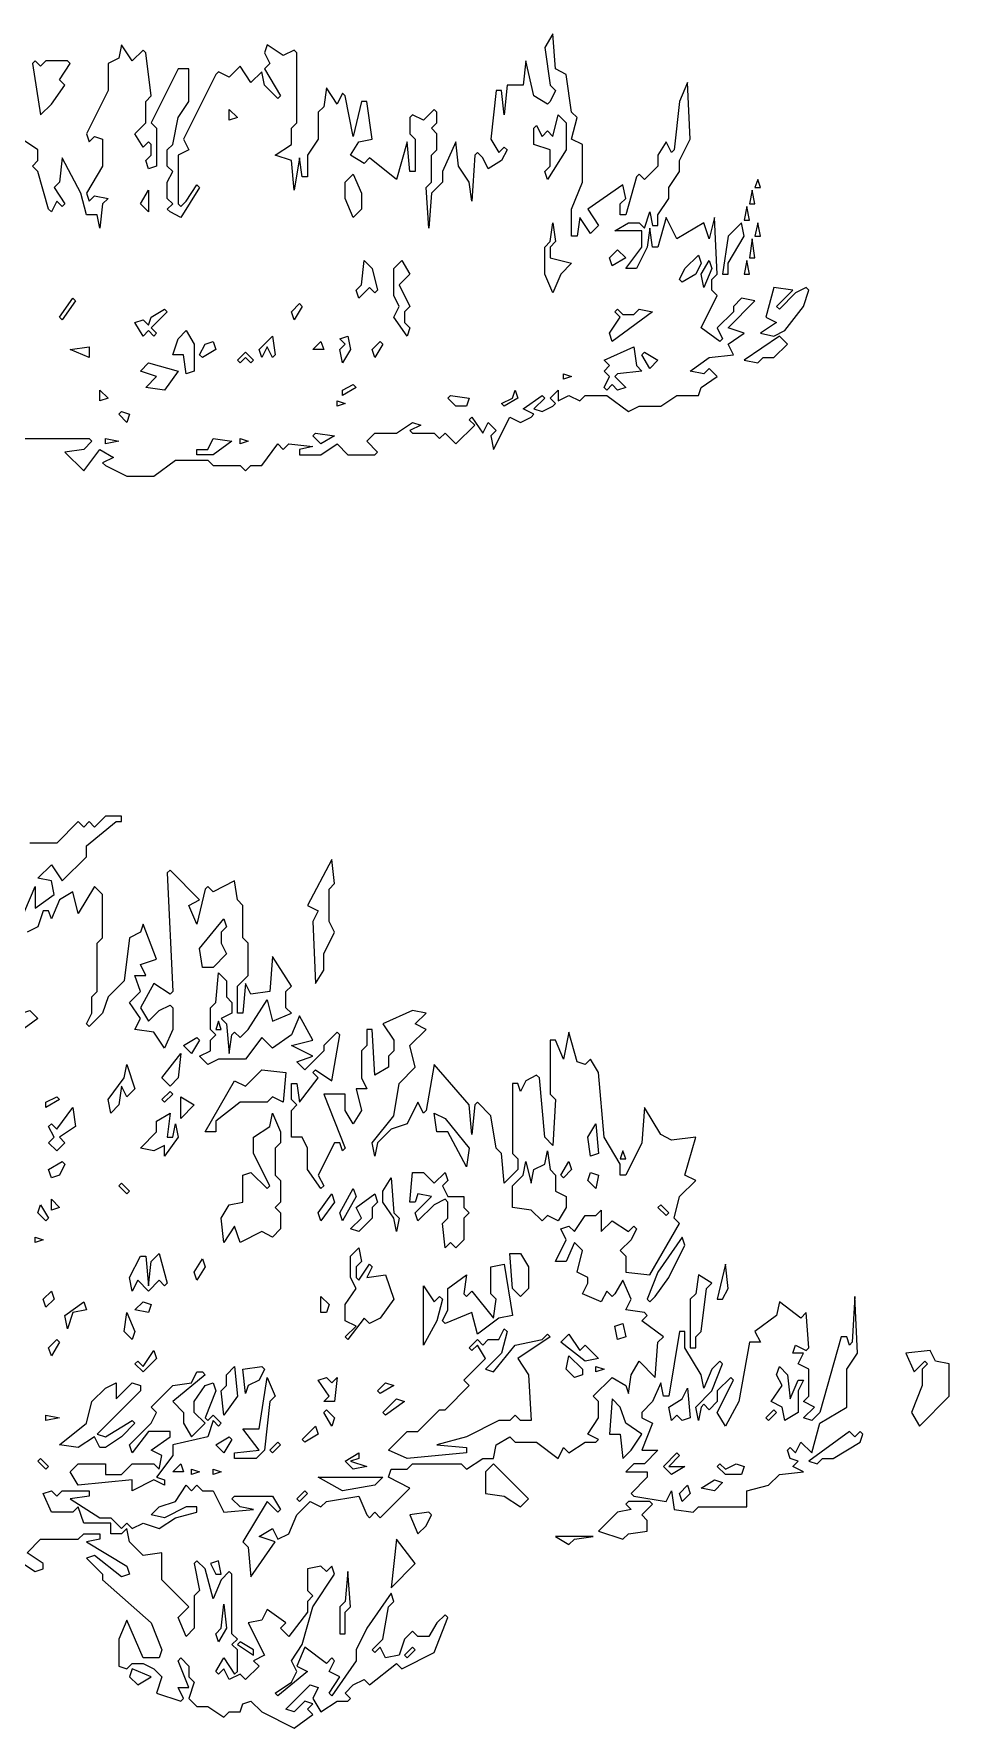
# Model space of a CAD drawing. Header units: millimetres. Extents: x -1921 to 1919, y -2 to 9002.
# Drawn here: x 1171 to 1919, y 4313 to 5695 of the extents above; entities that cross this region are included whole.
import ezdxf

# ---------------------------------------------------------------- set-up
doc = ezdxf.new("R2010")
doc.units = ezdxf.units.MM
doc.layers.add('ALMOND-DRAW-PROFILE', color=7, linetype='Continuous', lineweight=25)

msp = doc.modelspace()

# ---------------------------------------------------------------- linework, layer by layer
at = {"layer": 'ALMOND-DRAW-PROFILE'}
for points in [[(1145.9, 5365.2), (1216.4, 5365.2), (1218.6, 5363), (1211.9, 5356.4), (1196.5, 5354.2), (1211.9, 5338.8), (1225.2, 5356.4), (1236.2, 5349.8), (1227.4, 5345.4), (1229.6, 5343.2), (1247.2, 5334.4), (1269.2, 5334.4), (1286.8, 5347.6), (1313.2, 5347.6), (1317.6, 5343.2), (1339.6, 5343.2), (1344, 5338.8), (1348.4, 5343.2), (1357.3, 5343.2), (1370.5, 5360.8), (1374.9, 5356.4), (1379.3, 5360.8), (1399.1, 5358.6), (1388.1, 5356.4), (1388.1, 5352), (1405.7, 5352), (1418.9, 5360.8), (1427.7, 5352), (1449.7, 5352), (1451.9, 5354.2), (1443.1, 5363), (1449.7, 5369.6), (1467.3, 5369.6), (1480.5, 5378.4), (1487.1, 5376.2), (1478.3, 5371.8), (1480.5, 5369.6), (1498.2, 5369.6), (1502.6, 5365.2), (1507, 5369.6), (1515.8, 5360.8), (1531.2, 5376.2), (1526.8, 5380.6), (1529, 5382.8), (1537.8, 5369.6), (1542.2, 5378.4), (1548.8, 5371.8), (1544.4, 5367.4), (1546.6, 5356.4), (1559.8, 5382.8), (1568.6, 5378.4), (1577.4, 5382.8), (1579.6, 5385), (1570.8, 5389.4), (1586.2, 5400.4), (1588.4, 5398.2), (1579.6, 5389.4), (1586.2, 5387.2), (1595, 5391.6), (1597.2, 5393.8), (1592.8, 5398.2), (1599.4, 5404.8), (1599.4, 5396), (1608.2, 5400.4), (1617, 5396), (1621.4, 5400.4), (1639.1, 5400.4), (1656.7, 5387.2), (1665.5, 5391.6), (1683.1, 5391.6), (1696.3, 5400.4), (1713.9, 5400.4), (1716.1, 5407), (1729.3, 5415.9), (1722.7, 5422.5), (1718.3, 5418.1), (1707.3, 5420.3), (1722.7, 5431.3), (1742.5, 5433.5), (1738.1, 5442.3), (1751.3, 5451.1), (1738.1, 5455.5), (1760.1, 5477.5), (1749.1, 5479.7), (1742.5, 5473.1), (1742.5, 5468.7), (1729.3, 5455.5), (1733.7, 5446.7), (1731.5, 5444.5), (1716.1, 5455.5), (1729.3, 5481.9), (1724.9, 5486.3), (1724.9, 5495.1), (1729.3, 5499.5), (1727.1, 5545.7), (1722.7, 5528.1), (1718.3, 5541.3), (1696.3, 5528.1), (1687.5, 5545.7), (1680.9, 5521.5), (1676.5, 5521.5), (1674.3, 5536.9), (1672.1, 5521.5), (1663.3, 5503.9), (1654.5, 5503.9), (1667.7, 5521.5), (1667.7, 5534.7), (1645.7, 5534.7), (1656.7, 5541.3), (1665.5, 5541.3), (1669.9, 5536.9), (1674.3, 5550.1), (1676.5, 5539.1), (1680.9, 5539.1), (1680.9, 5547.9), (1689.7, 5561.2), (1689.7, 5570), (1698.5, 5583.2), (1698.5, 5592), (1707.3, 5609.6), (1705.1, 5655.8), (1698.5, 5640.4), (1694.1, 5600.8), (1691.9, 5598.6), (1687.5, 5607.4), (1680.9, 5596.4), (1680.9, 5587.6), (1669.9, 5576.6), (1665.5, 5581), (1663.3, 5578.8), (1654.5, 5547.9), (1650.1, 5547.9), (1650.1, 5556.8), (1654.5, 5561.2), (1652.3, 5572.2), (1623.6, 5552.3), (1632.4, 5539.1), (1625.8, 5532.5), (1617, 5545.7), (1614.8, 5530.3), (1610.4, 5530.3), (1610.4, 5552.3), (1619.2, 5574.4), (1619.2, 5605.2), (1610.4, 5609.6), (1614.8, 5627.2), (1610.4, 5631.6), (1606, 5662.4), (1597.2, 5666.8), (1595, 5695.5), (1588.4, 5684.4), (1592.8, 5653.6), (1597.2, 5649.2), (1592.8, 5640.4), (1590.6, 5638.2), (1579.6, 5644.8), (1573, 5673.4), (1570.8, 5653.6), (1557.6, 5653.6), (1555.4, 5629.4), (1553.2, 5649.2), (1548.8, 5649.2), (1544.4, 5609.6), (1551, 5598.6), (1555.4, 5603), (1557.6, 5600.8), (1553.2, 5592), (1542.2, 5585.4), (1537.8, 5594.2), (1533.4, 5598.6), (1531.2, 5596.4), (1529, 5559), (1526.8, 5574.4), (1518, 5587.6), (1515.8, 5607.4), (1504.8, 5583.2), (1504.8, 5574.4), (1496, 5565.6), (1493.7, 5536.9), (1491.5, 5570), (1496, 5574.4), (1496, 5596.4), (1500.4, 5600.8), (1500.4, 5614), (1496, 5618.4), (1500.4, 5622.8), (1500.4, 5631.6), (1498.2, 5633.8), (1489.3, 5625), (1480.5, 5629.4), (1478.3, 5627.2), (1478.3, 5614), (1482.7, 5609.6), (1482.7, 5583.2), (1478.3, 5583.2), (1476.1, 5607.4), (1467.3, 5576.6), (1445.3, 5594.2), (1440.9, 5589.8), (1429.9, 5596.4), (1436.5, 5607.4), (1447.5, 5609.6), (1443.1, 5640.4), (1438.7, 5640.4), (1432.1, 5611.8), (1425.5, 5644.8), (1423.3, 5647), (1418.9, 5638.2), (1410.1, 5651.4), (1407.9, 5636), (1403.5, 5631.6), (1403.5, 5609.6), (1394.7, 5596.4), (1394.7, 5578.8), (1390.3, 5578.8), (1388.1, 5594.2), (1383.7, 5567.8), (1381.5, 5592), (1368.3, 5596.4), (1381.5, 5605.2), (1381.5, 5618.4), (1385.9, 5622.8), (1385.9, 5680), (1383.7, 5682.2), (1374.9, 5677.8), (1361.7, 5686.6), (1359.5, 5680), (1363.9, 5671.2), (1359.5, 5666.8), (1372.7, 5644.8), (1370.5, 5642.6), (1359.5, 5653.6), (1357.3, 5664.6), (1348.4, 5655.8), (1339.6, 5669), (1330.8, 5660.2), (1322, 5664.6), (1319.8, 5662.4), (1293.4, 5609.6), (1297.8, 5600.8), (1289, 5596.4), (1289, 5556.8), (1291.2, 5554.5), (1295.6, 5559), (1304.4, 5572.2), (1306.6, 5570), (1291.2, 5545.7), (1282.4, 5550.1), (1280.2, 5552.3), (1284.6, 5556.8), (1280.2, 5561.2), (1280.2, 5574.4), (1284.6, 5583.2), (1280.2, 5587.6), (1280.2, 5600.8), (1284.6, 5605.2), (1289, 5627.2), (1297.8, 5640.4), (1297.8, 5666.8), (1289, 5666.8), (1267, 5622.8), (1271.4, 5618.4), (1271.4, 5587.6), (1264.8, 5585.4), (1262.6, 5592), (1267, 5596.4), (1267, 5605.2), (1264.8, 5607.4), (1260.4, 5603), (1253.8, 5614), (1262.6, 5622.8), (1262.6, 5640.4), (1267, 5644.8), (1262.6, 5680), (1260.4, 5682.2), (1251.6, 5673.4), (1242.8, 5686.6), (1240.6, 5675.6), (1231.8, 5671.2), (1231.8, 5649.2), (1214.2, 5614), (1216.4, 5607.4), (1220.8, 5611.8), (1227.4, 5609.6), (1227.4, 5587.6), (1214.2, 5565.6), (1216.4, 5559), (1220.8, 5563.4), (1231.8, 5561.2), (1227.4, 5556.8), (1225.2, 5536.9), (1223, 5547.9), (1214.2, 5547.9), (1209.7, 5565.6), (1194.3, 5594.2), (1192.1, 5574.4), (1187.7, 5570), (1196.5, 5556.8), (1194.3, 5554.5), (1189.9, 5559), (1185.5, 5550.1), (1183.3, 5552.3), (1174.5, 5583.2), (1170.1, 5587.6), (1174.5, 5592), (1174.5, 5600.8), (1148.1, 5618.4)], [(1159.1, 4968.9), (1172.3, 4999.8), (1172.3, 4982.1), (1187.7, 4993.2), (1185.5, 5004.2), (1174.5, 5006.4), (1185.5, 5017.4), (1194.3, 5004.2), (1214.2, 5024), (1214.2, 5032.8), (1238.4, 5052.6), (1242.8, 5052.6), (1242.8, 5057), (1229.6, 5057), (1220.8, 5048.2), (1216.4, 5052.6), (1211.9, 5048.2), (1207.5, 5052.6), (1189.9, 5035), (1167.9, 5035)], [(1145.9, 4458.2), (1172.3, 4440.6), (1178.9, 4442.8), (1178.9, 4447.2), (1165.7, 4456), (1176.7, 4467), (1207.5, 4467), (1211.9, 4471.4), (1225.2, 4471.4), (1225.2, 4467), (1214.2, 4464.8), (1247.2, 4445), (1249.4, 4438.4), (1242.8, 4436.2), (1220.8, 4453.8), (1214.2, 4451.6), (1227.4, 4438.4), (1227.4, 4434), (1267, 4398.7), (1275.8, 4376.7), (1273.6, 4370.1), (1260.4, 4370.1), (1247.2, 4400.9), (1240.6, 4385.5), (1240.6, 4363.5), (1247.2, 4361.3), (1251.6, 4365.7), (1260.4, 4365.7), (1269.2, 4361.3), (1275.8, 4354.7), (1271.4, 4341.5), (1291.2, 4334.9), (1293.4, 4337.1), (1289, 4345.9), (1297.8, 4345.9), (1289, 4367.9), (1291.2, 4370.1), (1297.8, 4363.5), (1297.8, 4354.7), (1302.2, 4350.3), (1297.8, 4337.1), (1304.4, 4330.5), (1313.2, 4330.5), (1326.4, 4321.7), (1330.8, 4326.1), (1339.6, 4326.1), (1341.8, 4332.7), (1348.4, 4334.9), (1357.3, 4326.1), (1383.7, 4312.9), (1399.1, 4323.9), (1394.7, 4328.3), (1399.1, 4332.7), (1392.5, 4334.9), (1383.7, 4326.1), (1377.1, 4328.3), (1396.9, 4348.1), (1403.5, 4345.9), (1399.1, 4337.1), (1405.7, 4326.1), (1418.9, 4334.9), (1427.7, 4334.9), (1429.9, 4337.1), (1425.5, 4341.5), (1432.1, 4348.1), (1440.9, 4352.5), (1445.3, 4348.1), (1467.3, 4365.7), (1471.7, 4361.3), (1498.2, 4374.5), (1509.2, 4403.1), (1507, 4405.3), (1500.4, 4398.7), (1493.7, 4387.7), (1484.9, 4387.7), (1480.5, 4392.1), (1473.9, 4385.5), (1469.5, 4372.3), (1458.5, 4370.1), (1454.1, 4378.9), (1449.7, 4374.5), (1447.5, 4376.7), (1456.3, 4385.5), (1460.7, 4411.9), (1465.1, 4416.3), (1462.9, 4422.9), (1443.1, 4394.3), (1434.3, 4376.7), (1434.3, 4367.9), (1414.5, 4339.3), (1412.3, 4341.5), (1421.1, 4354.7), (1412.3, 4359.1), (1416.7, 4367.9), (1414.5, 4370.1), (1410.1, 4365.7), (1392.5, 4378.9), (1385.9, 4363.5), (1394.7, 4359.1), (1370.5, 4339.3), (1368.3, 4341.5), (1381.5, 4350.3), (1385.9, 4359.1), (1381.5, 4367.9), (1390.3, 4381.1), (1399.1, 4411.9), (1416.7, 4438.4), (1414.5, 4445), (1410.1, 4440.6), (1405.7, 4445), (1394.7, 4442.8), (1394.7, 4425.1), (1399.1, 4420.7), (1394.7, 4416.3), (1394.7, 4407.5), (1379.3, 4387.7), (1372.7, 4394.3), (1377.1, 4398.7), (1361.7, 4409.7), (1357.3, 4400.9), (1346.2, 4398.7), (1359.5, 4372.3), (1350.6, 4367.9), (1355.1, 4363.5), (1344, 4352.5), (1339.6, 4356.9), (1330.8, 4352.5), (1326.4, 4361.3), (1322, 4356.9), (1319.8, 4359.1), (1326.4, 4370.1), (1335.2, 4356.9), (1337.4, 4359.1), (1337.4, 4376.7), (1333, 4381.1), (1337.4, 4385.5), (1333, 4389.9), (1333, 4438.4), (1330.8, 4440.6), (1324.2, 4434), (1317.6, 4418.5), (1311, 4442.8), (1304.4, 4449.4), (1302.2, 4447.2), (1306.6, 4425.1), (1302.2, 4420.7), (1302.2, 4394.3), (1295.6, 4387.7), (1289, 4403.1), (1297.8, 4411.9), (1275.8, 4434), (1275.8, 4456), (1260.4, 4453.8), (1249.4, 4464.8), (1247.2, 4475.8), (1242.8, 4471.4), (1234, 4471.4), (1234, 4480.2), (1211.9, 4480.2), (1207.5, 4493.4), (1203.1, 4489), (1185.5, 4489), (1178.9, 4504.4), (1185.5, 4506.6), (1189.9, 4502.2), (1194.3, 4506.6), (1216.4, 4506.6), (1216.4, 4502.2), (1200.9, 4500), (1225.2, 4484.6), (1234, 4484.6), (1242.8, 4475.8), (1247.2, 4480.2), (1251.6, 4475.8), (1260.4, 4480.2), (1273.6, 4475.8), (1286.8, 4484.6), (1304.4, 4489), (1304.4, 4493.4), (1295.6, 4493.4), (1278, 4484.6), (1267, 4486.8), (1273.6, 4493.4), (1286.8, 4497.8), (1295.6, 4511), (1300, 4506.6), (1304.4, 4511), (1308.8, 4506.6), (1317.6, 4506.6), (1326.4, 4489), (1350.6, 4491.2), (1339.6, 4493.4), (1333, 4500), (1335.2, 4502.2), (1366.1, 4502.2), (1372.7, 4491.2), (1370.5, 4489), (1361.7, 4497.8), (1341.8, 4464.8), (1346.2, 4460.4), (1348.4, 4436.2), (1368.3, 4464.8), (1355.1, 4469.2), (1366.1, 4475.8), (1370.5, 4467), (1379.3, 4471.4), (1385.9, 4486.8), (1396.9, 4497.8), (1405.7, 4493.4), (1410.1, 4497.8), (1436.5, 4502.2), (1443.1, 4486.8), (1445.3, 4484.6), (1449.7, 4489), (1454.1, 4484.6), (1478.3, 4508.8), (1460.7, 4517.6), (1462.9, 4524.2), (1476.1, 4524.2), (1480.5, 4528.6), (1520.2, 4528.6), (1524.6, 4524.2), (1537.8, 4533), (1546.6, 4533), (1548.8, 4544), (1559.8, 4550.6), (1564.2, 4546.2), (1581.8, 4546.2), (1599.4, 4533), (1603.8, 4541.8), (1608.2, 4537.4), (1621.4, 4546.2), (1630.2, 4546.2), (1632.4, 4548.4), (1623.6, 4552.8), (1632.4, 4566), (1632.4, 4579.3), (1628, 4583.7), (1643.5, 4599.1), (1654.5, 4592.5), (1656.7, 4585.9), (1658.9, 4601.3), (1665.5, 4612.3), (1678.7, 4599.1), (1680.9, 4627.7), (1685.3, 4632.1), (1667.7, 4645.3), (1672.1, 4649.7), (1669.9, 4651.9), (1654.5, 4654.1), (1658.9, 4662.9), (1652.3, 4678.3), (1645.7, 4667.3), (1643.5, 4665.1), (1639.1, 4669.5), (1634.6, 4660.7), (1619.2, 4667.3), (1623.6, 4676.1), (1623.6, 4680.5), (1614.8, 4684.9), (1619.2, 4702.5), (1612.6, 4709.1), (1606, 4693.7), (1597.2, 4693.7), (1606, 4711.4), (1601.6, 4720.2), (1608.2, 4722.4), (1612.6, 4718), (1621.4, 4731.2), (1630.2, 4731.2), (1634.6, 4735.6), (1634.6, 4718), (1643.5, 4726.8), (1656.7, 4718), (1661.1, 4722.4), (1663.3, 4720.2), (1658.9, 4711.4), (1650.1, 4702.5), (1654.5, 4698.1), (1654.5, 4684.9), (1674.3, 4682.7), (1698.5, 4724.6), (1694.1, 4729), (1698.5, 4746.6), (1711.7, 4759.8), (1702.9, 4764.2), (1711.7, 4795), (1691.9, 4792.8), (1683.1, 4797.2), (1669.9, 4819.2), (1667.7, 4790.6), (1654.5, 4764.2), (1650.1, 4764.2), (1650.1, 4773), (1636.9, 4795), (1632.4, 4847.8), (1625.8, 4858.9), (1621.4, 4854.5), (1614.8, 4856.7), (1608.2, 4880.9), (1603.8, 4858.9), (1597.2, 4874.3), (1592.8, 4874.3), (1592.8, 4830.2), (1597.2, 4825.8), (1595, 4788.4), (1588.4, 4795), (1584, 4843.4), (1581.8, 4845.6), (1573, 4841.2), (1568.6, 4832.4), (1566.4, 4839), (1562, 4839), (1562, 4781.8), (1566.4, 4777.4), (1566.4, 4768.6), (1555.4, 4757.6), (1553.2, 4781.8), (1548.8, 4786.2), (1544.4, 4812.6), (1533.4, 4823.6), (1531.2, 4821.4), (1529, 4797.2), (1526.8, 4821.4), (1498.2, 4854.5), (1491.5, 4817), (1489.3, 4814.8), (1484.9, 4823.6), (1476.1, 4806), (1462.9, 4801.6), (1451.9, 4790.6), (1449.7, 4779.6), (1447.5, 4790.6), (1465.1, 4812.6), (1469.5, 4839), (1482.7, 4852.3), (1478.3, 4869.9), (1491.5, 4883.1), (1482.7, 4887.5), (1491.5, 4896.3), (1480.5, 4898.5), (1456.3, 4887.5), (1465.1, 4874.3), (1465.1, 4865.5), (1460.7, 4861.1), (1460.7, 4852.3), (1449.7, 4845.6), (1447.5, 4883.1), (1443.1, 4883.1), (1443.1, 4869.9), (1438.7, 4865.5), (1438.7, 4843.4), (1443.1, 4834.6), (1434.3, 4834.6), (1438.7, 4817), (1432.1, 4806), (1425.5, 4817), (1425.5, 4830.2), (1407.9, 4830.2), (1425.5, 4786.2), (1423.3, 4784), (1421.1, 4790.6), (1416.7, 4790.6), (1403.5, 4764.2), (1407.9, 4755.4), (1405.7, 4753.2), (1394.7, 4768.6), (1394.7, 4786.2), (1390.3, 4795), (1381.5, 4795), (1381.5, 4817), (1385.9, 4821.4), (1381.5, 4825.8), (1381.5, 4839), (1385.9, 4839), (1388.1, 4823.6), (1403.5, 4843.4), (1399.1, 4847.8), (1401.3, 4850), (1414.5, 4841.2), (1421.1, 4878.7), (1418.9, 4880.9), (1407.9, 4869.9), (1407.9, 4865.5), (1392.5, 4850), (1385.9, 4856.7), (1399.1, 4861.1), (1381.5, 4869.9), (1399.1, 4874.3), (1388.1, 4894.1), (1381.5, 4878.7), (1366.1, 4867.7), (1357.3, 4876.5), (1344, 4858.9), (1322, 4858.9), (1313.2, 4854.5), (1306.6, 4861.1), (1315.4, 4865.5), (1315.4, 4874.3), (1319.8, 4878.7), (1315.4, 4883.1), (1315.4, 4900.7), (1319.8, 4905.1), (1322, 4929.3), (1328.6, 4922.7), (1328.6, 4909.5), (1333, 4905.1), (1333, 4896.3), (1324.2, 4891.9), (1328.6, 4887.5), (1330.8, 4863.3), (1333, 4878.7), (1335.2, 4880.9), (1339.6, 4876.5), (1346.2, 4883.1), (1361.7, 4907.3), (1366.1, 4889.7), (1381.5, 4896.3), (1377.1, 4900.7), (1377.1, 4913.9), (1381.5, 4918.3), (1366.1, 4942.5), (1363.9, 4913.9), (1348.4, 4911.7), (1344, 4920.5), (1341.8, 4896.3), (1337.4, 4896.3), (1337.4, 4918.3), (1346.2, 4927.1), (1346.2, 4953.5), (1341.8, 4957.9), (1341.8, 4984.3), (1337.4, 4988.7), (1335.2, 5004.2), (1317.6, 4995.4), (1313.2, 4999.8), (1311, 4997.6), (1304.4, 4968.9), (1297.8, 4984.3), (1306.6, 4988.7), (1282.4, 5013), (1280.2, 5010.8), (1284.6, 4913.9), (1282.4, 4911.7), (1269.2, 4920.5), (1258.2, 4900.7), (1264.8, 4889.7), (1273.6, 4898.5), (1282.4, 4902.9), (1284.6, 4900.7), (1284.6, 4883.1), (1278, 4867.7), (1269.2, 4880.9), (1253.8, 4883.1), (1258.2, 4891.9), (1249.4, 4905.1), (1258.2, 4913.9), (1253.8, 4927.1), (1262.6, 4927.1), (1258.2, 4935.9), (1271.4, 4940.3), (1260.4, 4968.9), (1258.2, 4962.3), (1249.4, 4957.9), (1245, 4922.7), (1231.8, 4909.5), (1227.4, 4896.3), (1216.4, 4885.3), (1214.2, 4887.5), (1218.6, 4896.3), (1218.6, 4909.5), (1223, 4913.9), (1223, 4953.5), (1227.4, 4957.9), (1227.4, 4993.2), (1220.8, 4999.8), (1207.5, 4977.7), (1203.1, 4995.4), (1192.1, 4988.7), (1185.5, 4973.3), (1183.3, 4979.9), (1178.9, 4979.9), (1174.5, 4966.7), (1165.7, 4962.3)]]:
    msp.add_lwpolyline(points, dxfattribs=at)
for points in [[(1176.7, 5629.4), (1185.5, 5638.2), (1196.5, 5653.6), (1192.1, 5658), (1200.9, 5671.2), (1198.7, 5673.4), (1181.1, 5673.4), (1176.7, 5669), (1172.3, 5673.4), (1170.1, 5671.2)], [(1330.8, 5625), (1330.8, 5633.8), (1337.4, 5627.2)], [(1590.6, 5576.6), (1588.4, 5583.2), (1592.8, 5587.6), (1592.8, 5600.8), (1579.6, 5605.2), (1579.6, 5618.4), (1581.8, 5620.6), (1586.2, 5611.8), (1590.6, 5616.2), (1595, 5611.8), (1599.4, 5629.4), (1606, 5622.8), (1606, 5600.8)], [(1432.1, 5545.7), (1425.5, 5561.2), (1425.5, 5574.4), (1432.1, 5581), (1438.7, 5565.6), (1438.7, 5552.3)], [(1760.1, 5570), (1764.5, 5570), (1762.3, 5576.6)], [(1264.8, 5550.1), (1258.2, 5556.8), (1264.8, 5567.8)], [(1755.7, 5556.8), (1760.1, 5556.8), (1757.9, 5567.8)], [(1751.3, 5543.5), (1755.7, 5543.5), (1753.5, 5554.5)], [(1595, 5484.1), (1588.4, 5499.5), (1588.4, 5521.5), (1592.8, 5525.9), (1595, 5541.3), (1597.2, 5525.9), (1592.8, 5521.5), (1592.8, 5512.7), (1610.4, 5508.3), (1601.6, 5499.5)], [(1733.7, 5499.5), (1738.1, 5499.5), (1738.1, 5508.3), (1751.3, 5530.3), (1749.1, 5541.3), (1738.1, 5530.3)], [(1760.1, 5530.3), (1764.5, 5530.3), (1762.3, 5541.3)], [(1643.5, 5506.1), (1641.3, 5512.7), (1647.9, 5519.3), (1654.5, 5512.7)], [(1755.7, 5512.7), (1760.1, 5512.7), (1757.9, 5528.1)], [(1436.5, 5479.7), (1434.3, 5486.3), (1438.7, 5490.7), (1440.9, 5510.5), (1447.5, 5503.9), (1451.9, 5486.3), (1449.7, 5484.1), (1445.3, 5488.5)], [(1476.1, 5448.9), (1465.1, 5464.3), (1469.5, 5473.1), (1465.1, 5481.9), (1465.1, 5503.9), (1471.7, 5510.5), (1478.3, 5499.5), (1469.5, 5490.7), (1478.3, 5473.1), (1473.9, 5468.7), (1473.9, 5459.9), (1478.3, 5455.5)], [(1700.7, 5492.9), (1698.5, 5495.1), (1702.9, 5503.9), (1713.9, 5514.9), (1716.1, 5508.3), (1711.7, 5499.5)], [(1718.3, 5488.5), (1716.1, 5499.5), (1722.7, 5510.5), (1724.9, 5503.9)], [(1751.3, 5499.5), (1755.7, 5499.5), (1753.5, 5510.5)], [(1194.3, 5462.1), (1192.1, 5464.3), (1203.1, 5479.7), (1205.3, 5477.5)], [(1383.7, 5462.1), (1381.5, 5468.7), (1388.1, 5475.3), (1390.3, 5473.1)], [(1764.5, 5451.1), (1775.5, 5448.9), (1784.4, 5453.3), (1799.8, 5473.1), (1804.2, 5486.3), (1802, 5488.5), (1793.2, 5484.1), (1780, 5470.9), (1777.8, 5473.1), (1791, 5486.3), (1775.5, 5488.5), (1768.9, 5464.3), (1777.8, 5459.9)], [(1260.4, 5448.9), (1253.8, 5459.9), (1260.4, 5462.1), (1264.8, 5457.7), (1267, 5464.3), (1278, 5470.9), (1280.2, 5468.7), (1267, 5455.5), (1271.4, 5451.1), (1269.2, 5448.9), (1264.8, 5453.3)], [(1643.5, 5444.5), (1641.3, 5451.1), (1650.1, 5464.3), (1645.7, 5468.7), (1647.9, 5470.9), (1652.3, 5466.5), (1661.1, 5466.5), (1665.5, 5470.9), (1676.5, 5468.7)], [(1295.6, 5418.1), (1293.4, 5433.5), (1284.6, 5433.5), (1289, 5446.7), (1295.6, 5453.3), (1302.2, 5442.3), (1302.2, 5420.3)], [(1357.3, 5431.3), (1355.1, 5437.9), (1366.1, 5448.9), (1368.3, 5433.5), (1366.1, 5431.3), (1361.7, 5440.1)], [(1423.3, 5426.9), (1421.1, 5437.9), (1425.5, 5442.3), (1421.1, 5446.7), (1427.7, 5448.9), (1429.9, 5437.9)], [(1751.3, 5429.1), (1762.3, 5426.9), (1766.7, 5431.3), (1775.5, 5431.3), (1786.6, 5442.3), (1780, 5448.9)], [(1216.4, 5431.3), (1200.9, 5437.9), (1216.4, 5440.1)], [(1308.8, 5431.3), (1306.6, 5433.5), (1311, 5442.3), (1317.6, 5444.5), (1319.8, 5437.9)], [(1339.6, 5426.9), (1337.4, 5429.1), (1344, 5435.7), (1350.6, 5429.1), (1348.4, 5426.9), (1344, 5431.3)], [(1399.1, 5437.9), (1405.7, 5444.5), (1407.9, 5437.9)], [(1449.7, 5431.3), (1447.5, 5437.9), (1454.1, 5444.5), (1456.3, 5442.3)], [(1639.1, 5404.8), (1636.9, 5407), (1641.3, 5415.9), (1636.9, 5420.3), (1641.3, 5424.7), (1636.9, 5429.1), (1661.1, 5440.1), (1663.3, 5424.7), (1667.7, 5420.3), (1647.9, 5418.1), (1645.7, 5415.9), (1654.5, 5407), (1647.9, 5404.8), (1643.5, 5409.2)], [(1674.3, 5422.5), (1667.7, 5433.5), (1669.9, 5435.7), (1680.9, 5429.1)], [(1262.6, 5407), (1271.4, 5415.9), (1258.2, 5420.3), (1264.8, 5426.9), (1289, 5420.3), (1278, 5404.8)], [(1423.3, 5400.4), (1423.3, 5404.8), (1432.1, 5409.2), (1434.3, 5407)], [(1603.8, 5413.6), (1603.8, 5418.1), (1610.4, 5415.9)], [(1225.2, 5396), (1225.2, 5404.8), (1231.8, 5398.2)], [(1418.9, 5391.6), (1418.9, 5396), (1425.5, 5393.8)], [(1515.8, 5391.6), (1509.2, 5398.2), (1511.4, 5400.4), (1526.8, 5398.2), (1524.6, 5391.6)], [(1555.4, 5391.6), (1553.2, 5393.8), (1562, 5398.2), (1564.2, 5404.8), (1566.4, 5398.2)], [(1247.2, 5378.4), (1240.6, 5385), (1242.8, 5387.2), (1249.4, 5385)], [(1229.6, 5360.8), (1229.6, 5365.2), (1240.6, 5363)], [(1304.4, 5352), (1304.4, 5356.4), (1313.2, 5356.4), (1317.6, 5365.2), (1333, 5363), (1317.6, 5352)], [(1339.6, 5360.8), (1339.6, 5365.2), (1346.2, 5363)], [(1405.7, 5360.8), (1399.1, 5367.4), (1401.3, 5369.6), (1416.7, 5367.4)], [(1401.3, 4920.5), (1407.9, 4931.5), (1407.9, 4944.7), (1416.7, 4962.3), (1412.3, 4971.1), (1412.3, 4997.6), (1416.7, 5002), (1414.5, 5021.8), (1394.7, 4984.3), (1403.5, 4979.9), (1399.1, 4971.1)], [(1308.8, 4933.7), (1306.6, 4949.1), (1326.4, 4973.3), (1328.6, 4966.7), (1324.2, 4962.3), (1324.2, 4953.5), (1328.6, 4944.7), (1317.6, 4933.7)], [(1159.1, 4880.9), (1156.9, 4887.5), (1161.3, 4896.3), (1167.9, 4898.5), (1174.5, 4891.9)], [(1319.8, 4883.1), (1324.2, 4883.1), (1322, 4889.7)], [(1300, 4863.3), (1293.4, 4869.9), (1304.4, 4876.5), (1306.6, 4874.3)], [(1234, 4814.8), (1231.8, 4825.8), (1245, 4843.4), (1247.2, 4854.5), (1253.8, 4834.6), (1247.2, 4828), (1242.8, 4836.8), (1240.6, 4821.4)], [(1282.4, 4836.8), (1275.8, 4843.4), (1291.2, 4863.3), (1289, 4843.4)], [(1311, 4799.4), (1335.2, 4841.2), (1344, 4836.8), (1357.3, 4850), (1377.1, 4847.8), (1374.9, 4823.6), (1366.1, 4828), (1361.7, 4823.6), (1339.6, 4823.6), (1319.8, 4808.2), (1319.8, 4799.4)], [(1181.1, 4819.2), (1181.1, 4823.6), (1189.9, 4828), (1192.1, 4825.8)], [(1278, 4823.6), (1275.8, 4825.8), (1282.4, 4832.4), (1284.6, 4830.2)], [(1291.2, 4810.4), (1291.2, 4828), (1302.2, 4821.4)], [(1189.9, 4784), (1183.3, 4790.6), (1187.7, 4795), (1183.3, 4803.8), (1185.5, 4806), (1189.9, 4801.6), (1203.1, 4819.2), (1205.3, 4803.8), (1192.1, 4795), (1196.5, 4790.6)], [(1278, 4779.6), (1278, 4788.4), (1269.2, 4784), (1258.2, 4786.2), (1271.4, 4799.4), (1271.4, 4808.2), (1282.4, 4814.8), (1280.2, 4795), (1284.6, 4795), (1286.8, 4806), (1289, 4795)], [(1326.4, 4709.1), (1324.2, 4729), (1330.8, 4740), (1341.8, 4742.2), (1341.8, 4764.2), (1348.4, 4766.4), (1361.7, 4753.2), (1363.9, 4755.4), (1350.6, 4781.8), (1350.6, 4795), (1363.9, 4803.8), (1366.1, 4814.8), (1372.7, 4799.4), (1372.7, 4790.6), (1368.3, 4786.2), (1368.3, 4764.2), (1372.7, 4759.8), (1372.7, 4742.2), (1368.3, 4737.8), (1372.7, 4733.4), (1372.7, 4720.2), (1366.1, 4713.6), (1357.3, 4718), (1339.6, 4709.1), (1335.2, 4722.4)], [(1524.6, 4770.8), (1509.2, 4799.4), (1500.4, 4799.4), (1498.2, 4814.8), (1507, 4810.4), (1526.8, 4786.2)], [(1625.8, 4779.6), (1623.6, 4795), (1630.2, 4806), (1632.4, 4781.8)], [(1586.2, 4726.8), (1577.4, 4735.6), (1562, 4737.8), (1562, 4755.4), (1570.8, 4764.2), (1573, 4775.2), (1577.4, 4757.6), (1579.6, 4768.6), (1588.4, 4773), (1590.6, 4784), (1592.8, 4768.6), (1597.2, 4764.2), (1597.2, 4751), (1606, 4746.6), (1606, 4737.8), (1599.4, 4726.8), (1590.6, 4731.2)], [(1650.1, 4777.4), (1654.5, 4777.4), (1652.3, 4784)], [(1185.5, 4762), (1183.3, 4768.6), (1194.3, 4775.2), (1196.5, 4773), (1192.1, 4764.2)], [(1603.8, 4762), (1601.6, 4764.2), (1608.2, 4775.2), (1610.4, 4768.6)], [(1247.2, 4748.8), (1240.6, 4755.4), (1242.8, 4757.6), (1249.4, 4751)], [(1467.3, 4718), (1465.1, 4729), (1456.3, 4742.2), (1456.3, 4751), (1462.9, 4762), (1465.1, 4733.4), (1469.5, 4729)], [(1507, 4704.7), (1504.8, 4724.6), (1509.2, 4729), (1509.2, 4742.2), (1507, 4744.4), (1498.2, 4740), (1484.9, 4726.8), (1482.7, 4733.4), (1496, 4746.6), (1484.9, 4748.8), (1482.7, 4742.2), (1478.3, 4742.2), (1480.5, 4766.4), (1489.3, 4766.4), (1498.2, 4757.6), (1507, 4766.4), (1509.2, 4759.8), (1504.8, 4755.4), (1509.2, 4746.6), (1522.4, 4746.6), (1522.4, 4737.8), (1526.8, 4733.4), (1522.4, 4729), (1522.4, 4711.4), (1515.8, 4704.7), (1511.4, 4709.1)], [(1630.2, 4753.2), (1623.6, 4759.8), (1625.8, 4766.4), (1632.4, 4764.2)], [(1185.5, 4735.6), (1185.5, 4744.4), (1192.1, 4737.8)], [(1405.7, 4726.8), (1403.5, 4733.4), (1414.5, 4748.8), (1416.7, 4742.2)], [(1423.3, 4726.8), (1421.1, 4733.4), (1432.1, 4753.2), (1434.3, 4746.6)], [(1429.9, 4720.2), (1438.7, 4729), (1434.3, 4737.8), (1449.7, 4748.8), (1451.9, 4742.2), (1447.5, 4737.8), (1447.5, 4729), (1436.5, 4718)], [(1181.1, 4726.8), (1174.5, 4733.4), (1176.7, 4740), (1183.3, 4729)], [(1687.5, 4731.2), (1680.9, 4737.8), (1683.1, 4740), (1689.7, 4733.4)], [(1172.3, 4709.1), (1172.3, 4713.6), (1178.9, 4711.4)], [(1427.7, 4629.9), (1425.5, 4632.1), (1434.3, 4640.9), (1425.5, 4645.3), (1425.5, 4658.5), (1434.3, 4671.7), (1429.9, 4680.5), (1429.9, 4698.1), (1436.5, 4704.7), (1438.7, 4693.7), (1434.3, 4689.3), (1434.3, 4680.5), (1436.5, 4678.3), (1445.3, 4691.5), (1447.5, 4689.3), (1443.1, 4680.5), (1458.5, 4682.7), (1465.1, 4662.9), (1454.1, 4647.5), (1445.3, 4643.1), (1440.9, 4647.5)], [(1672.1, 4662.9), (1674.3, 4660.7), (1678.7, 4665.1), (1689.7, 4680.5), (1702.9, 4706.9), (1700.7, 4713.6), (1680.9, 4684.9)], [(1251.6, 4669.5), (1249.4, 4680.5), (1258.2, 4698.1), (1262.6, 4698.1), (1264.8, 4673.9), (1267, 4693.7), (1273.6, 4700.3), (1280.2, 4676.1), (1278, 4673.9), (1273.6, 4678.3), (1264.8, 4669.5), (1256, 4678.3)], [(1304.4, 4678.3), (1302.2, 4684.9), (1308.8, 4695.9), (1311, 4689.3)], [(1533.4, 4634.3), (1529, 4651.9), (1507, 4643.1), (1504.8, 4645.3), (1509.2, 4654.1), (1509.2, 4671.7), (1524.6, 4682.7), (1522.4, 4667.3), (1524.6, 4665.1), (1529, 4669.5), (1546.6, 4647.5), (1548.8, 4662.9), (1544.4, 4667.3), (1544.4, 4689.3), (1555.4, 4691.5), (1562, 4649.7), (1551, 4647.5)], [(1568.6, 4665.1), (1562, 4671.7), (1559.8, 4700.3), (1568.6, 4700.3), (1575.2, 4689.3), (1575.2, 4671.7)], [(1729.3, 4662.9), (1733.7, 4662.9), (1738.1, 4671.7), (1735.9, 4691.5)], [(1489.3, 4625.5), (1489.3, 4673.9), (1498.2, 4660.7), (1502.6, 4665.1), (1504.8, 4662.9), (1500.4, 4645.3)], [(1707.3, 4623.3), (1711.7, 4623.3), (1711.7, 4632.1), (1716.1, 4636.5), (1720.5, 4671.7), (1724.9, 4676.1), (1713.9, 4682.7), (1711.7, 4667.3), (1707.3, 4662.9)], [(1181.1, 4656.3), (1178.9, 4662.9), (1185.5, 4669.5), (1187.7, 4662.9)], [(1198.7, 4638.7), (1196.5, 4649.7), (1211.9, 4660.7), (1214.2, 4654.1), (1203.1, 4651.9)], [(1253.8, 4654.1), (1260.4, 4660.7), (1267, 4658.5), (1264.8, 4651.9)], [(1405.7, 4651.9), (1405.7, 4665.1), (1412.3, 4658.5), (1410.1, 4651.9)], [(1694.1, 4491.2), (1709.5, 4489), (1713.9, 4493.4), (1753.5, 4493.4), (1753.5, 4506.6), (1771.1, 4511), (1780, 4519.8), (1799.8, 4522), (1791, 4526.4), (1795.4, 4530.8), (1788.8, 4533), (1786.6, 4539.6), (1788.8, 4541.8), (1793.2, 4537.4), (1797.6, 4546.2), (1806.4, 4537.4), (1813, 4561.6), (1835, 4574.9), (1835, 4605.7), (1843.8, 4618.9), (1841.6, 4665.1), (1839.4, 4627.7), (1837.2, 4625.5), (1835, 4632.1), (1830.6, 4632.1), (1813, 4570.5), (1806.4, 4563.8), (1799.8, 4566), (1808.6, 4574.9), (1799.8, 4579.3), (1804.2, 4583.7), (1804.2, 4605.7), (1795.4, 4610.1), (1799.8, 4618.9), (1791, 4618.9), (1793.2, 4625.5), (1802, 4621.1), (1804.2, 4623.3), (1802, 4651.9), (1797.6, 4647.5), (1780, 4660.7), (1777.8, 4649.7), (1760.1, 4636.5), (1764.5, 4627.7), (1755.7, 4627.7), (1746.9, 4579.3), (1735.9, 4559.4), (1729.3, 4570.5), (1742.5, 4596.9), (1740.3, 4599.1), (1729.3, 4588.1), (1729.3, 4579.3), (1722.7, 4572.7), (1718.3, 4577.1), (1716.1, 4574.9), (1713.9, 4563.8), (1711.7, 4574.9), (1724.9, 4588.1), (1733.7, 4610.1), (1731.5, 4612.3), (1724.9, 4605.7), (1718.3, 4590.3), (1716.1, 4601.3), (1702.9, 4623.3), (1702.9, 4636.5), (1698.5, 4636.5), (1689.7, 4583.7), (1685.3, 4583.7), (1683.1, 4594.7), (1676.5, 4579.3), (1667.7, 4570.5), (1667.7, 4566), (1676.5, 4561.6), (1667.7, 4539.6), (1680.9, 4539.6), (1669.9, 4528.6), (1661.1, 4528.6), (1654.5, 4522), (1672.1, 4522), (1672.1, 4517.6), (1658.9, 4504.4), (1661.1, 4502.2), (1687.5, 4497.8), (1691.9, 4506.6)], [(1251.6, 4629.9), (1245, 4636.5), (1247.2, 4651.9), (1253.8, 4636.5)], [(1476.1, 4533), (1460.7, 4539.6), (1476.1, 4555), (1484.9, 4555), (1502.6, 4572.7), (1507, 4572.7), (1526.8, 4592.5), (1522.4, 4596.9), (1540, 4614.5), (1533.4, 4625.5), (1529, 4621.1), (1526.8, 4623.3), (1533.4, 4629.9), (1537.8, 4625.5), (1542.2, 4629.9), (1551, 4629.9), (1555.4, 4638.7), (1557.6, 4636.5), (1553.2, 4618.9), (1540, 4605.7), (1546.6, 4603.5), (1564.2, 4625.5), (1586.2, 4629.9), (1590.6, 4634.3), (1592.8, 4632.1), (1566.4, 4614.5), (1575.2, 4601.3), (1577.4, 4563.8), (1568.6, 4563.8), (1564.2, 4568.2), (1559.8, 4563.8), (1551, 4563.8), (1524.6, 4550.6), (1500.4, 4544), (1524.6, 4541.8), (1524.6, 4537.4)], [(1621.4, 4612.3), (1601.6, 4627.7), (1608.2, 4634.3), (1617, 4621.1), (1621.4, 4625.5), (1632.4, 4614.5)], [(1647.9, 4629.9), (1645.7, 4640.9), (1652.3, 4643.1), (1654.5, 4632.1)], [(1185.5, 4616.7), (1183.3, 4623.3), (1189.9, 4629.9), (1192.1, 4627.7)], [(1260.4, 4603.5), (1253.8, 4610.1), (1256, 4612.3), (1260.4, 4607.9), (1269.2, 4621.1), (1271.4, 4614.5)], [(1894.4, 4559.4), (1918.7, 4583.7), (1918.7, 4610.1), (1907.6, 4612.3), (1903.2, 4621.1), (1883.4, 4618.9), (1890, 4603.5), (1898.8, 4612.3), (1901, 4610.1), (1896.6, 4605.7), (1896.6, 4592.5), (1887.8, 4570.5)], [(1326.4, 4568.2), (1324.2, 4588.1), (1328.6, 4592.5), (1328.6, 4601.3), (1335.2, 4607.9), (1337.4, 4583.7)], [(1344, 4585.9), (1341.8, 4605.7), (1357.3, 4607.9), (1359.5, 4605.7), (1355.1, 4596.9), (1346.2, 4592.5)], [(1612.6, 4599.1), (1606, 4605.7), (1608.2, 4616.7), (1619.2, 4605.7), (1619.2, 4601.3)], [(1630.2, 4603.5), (1630.2, 4607.9), (1636.9, 4605.7)], [(1784.4, 4563.8), (1782.2, 4574.9), (1773.3, 4579.3), (1782.2, 4592.5), (1777.8, 4601.3), (1780, 4607.9), (1786.6, 4601.3), (1788.8, 4581.5), (1795.4, 4596.9), (1799.8, 4596.9), (1795.4, 4588.1), (1795.4, 4570.5)], [(1192.1, 4544), (1214.2, 4561.6), (1218.6, 4579.3), (1229.6, 4590.3), (1238.4, 4594.7), (1238.4, 4581.5), (1251.6, 4594.7), (1258.2, 4592.5), (1258.2, 4588.1), (1223, 4552.8), (1229.6, 4550.6), (1251.6, 4563.8), (1253.8, 4561.6), (1242.8, 4550.6), (1229.6, 4541.8), (1225.2, 4541.8), (1220.8, 4550.6), (1207.5, 4541.8)], [(1251.6, 4506.6), (1251.6, 4515.4), (1207.5, 4511), (1200.9, 4522), (1207.5, 4528.6), (1229.6, 4528.6), (1229.6, 4519.8), (1242.8, 4519.8), (1251.6, 4528.6), (1269.2, 4528.6), (1273.6, 4524.2), (1275.8, 4535.2), (1267, 4539.6), (1282.4, 4550.6), (1282.4, 4555), (1264.8, 4555), (1251.6, 4537.4), (1249.4, 4544), (1267, 4561.6), (1271.4, 4570.5), (1267, 4574.9), (1284.6, 4592.5), (1300, 4594.7), (1304.4, 4603.5), (1308.8, 4603.5), (1311, 4601.3), (1284.6, 4579.3), (1293.4, 4570.5), (1293.4, 4561.6), (1300, 4550.6), (1311, 4561.6), (1302.2, 4570.5), (1302.2, 4579.3), (1311, 4592.5), (1317.6, 4594.7), (1319.8, 4588.1), (1311, 4566), (1313.2, 4563.8), (1317.6, 4568.2), (1324.2, 4561.6), (1322, 4559.4), (1317.6, 4563.8), (1313.2, 4550.6), (1284.6, 4544), (1284.6, 4535.2), (1271.4, 4517.6), (1278, 4515.4), (1278, 4511), (1269.2, 4515.4)], [(1335.2, 4533), (1335.2, 4537.4), (1355.1, 4539.6), (1341.8, 4557.2), (1355.1, 4557.2), (1361.7, 4599.1), (1368.3, 4583.7), (1363.9, 4579.3), (1359.5, 4539.6), (1352.8, 4533)], [(1407.9, 4579.3), (1412.3, 4583.7), (1403.5, 4596.9), (1410.1, 4599.1), (1414.5, 4594.7), (1418.9, 4599.1), (1416.7, 4579.3)], [(1454.1, 4585.9), (1451.9, 4588.1), (1458.5, 4594.7), (1465.1, 4592.5)], [(1691.9, 4563.8), (1689.7, 4574.9), (1700.7, 4581.5), (1705.1, 4590.3), (1707.3, 4566), (1700.7, 4563.8), (1696.3, 4568.2)], [(1458.5, 4568.2), (1456.3, 4570.5), (1467.3, 4581.5), (1473.9, 4579.3)], [(1652.3, 4533), (1658.9, 4539.6), (1667.7, 4552.8), (1654.5, 4561.6), (1650.1, 4574.9), (1643.5, 4581.5), (1641.3, 4552.8), (1650.1, 4552.8)], [(1181.1, 4563.8), (1181.1, 4568.2), (1192.1, 4566)], [(1414.5, 4559.4), (1407.9, 4570.5), (1410.1, 4572.7), (1416.7, 4566)], [(1771.1, 4563.8), (1768.9, 4566), (1775.5, 4572.7), (1777.8, 4570.5)], [(1326.4, 4537.4), (1319.8, 4544), (1330.8, 4550.6), (1333, 4548.4)], [(1392.5, 4546.2), (1390.3, 4548.4), (1401.3, 4559.4), (1403.5, 4552.8)], [(1804.2, 4530.8), (1810.8, 4528.6), (1815.2, 4533), (1824, 4533), (1846, 4546.2), (1848.2, 4552.8), (1846, 4555), (1841.6, 4550.6), (1837.2, 4555)], [(1366.1, 4537.4), (1363.9, 4539.6), (1370.5, 4546.2), (1372.7, 4544)], [(1432.1, 4524.2), (1425.5, 4530.8), (1436.5, 4537.4), (1436.5, 4533), (1429.9, 4530.8), (1443.1, 4526.4)], [(1691.9, 4519.8), (1685.3, 4526.4), (1696.3, 4537.4), (1698.5, 4535.2), (1689.7, 4526.4), (1702.9, 4526.4)], [(1181.1, 4524.2), (1174.5, 4530.8), (1176.7, 4533), (1183.3, 4526.4)], [(1284.6, 4522), (1291.2, 4528.6), (1293.4, 4522)], [(1300, 4519.8), (1300, 4524.2), (1306.6, 4522)], [(1317.6, 4519.8), (1317.6, 4524.2), (1324.2, 4522)], [(1568.6, 4493.4), (1575.2, 4500), (1546.6, 4528.6), (1540, 4522), (1540, 4504.4), (1555.4, 4502.2)], [(1735.9, 4519.8), (1729.3, 4526.4), (1731.5, 4528.6), (1735.9, 4524.2), (1744.7, 4528.6), (1751.3, 4526.4), (1749.1, 4519.8)], [(1423.3, 4506.6), (1403.5, 4517.6), (1456.3, 4517.6), (1449.7, 4511)], [(1700.7, 4497.8), (1698.5, 4504.4), (1705.1, 4511), (1707.3, 4504.4)], [(1716.1, 4508.8), (1727.1, 4515.4), (1733.7, 4513.2), (1727.1, 4506.6)], [(1388.1, 4497.8), (1385.9, 4500), (1392.5, 4506.6), (1394.7, 4504.4)], [(1652.3, 4467), (1656.7, 4471.4), (1672.1, 4473.6), (1672.1, 4482.4), (1667.7, 4486.8), (1676.5, 4495.6), (1674.3, 4497.8), (1656.7, 4497.8), (1654.5, 4495.6), (1658.9, 4491.2), (1647.9, 4489), (1632.4, 4473.6)], [(1484.9, 4471.4), (1491.5, 4478), (1496, 4486.8), (1493.7, 4489), (1478.3, 4486.8)], [(1462.9, 4427.3), (1482.7, 4447.2), (1467.3, 4467)], [(1608.2, 4462.6), (1612.6, 4467), (1628, 4469.2), (1597.2, 4469.2)], [(1319.8, 4438.4), (1324.2, 4438.4), (1322, 4449.4), (1315.4, 4447.2)], [(1421.1, 4389.9), (1425.5, 4389.9), (1425.5, 4407.5), (1429.9, 4411.9), (1427.7, 4440.6), (1425.5, 4416.3), (1421.1, 4411.9)], [(1322, 4383.3), (1319.8, 4389.9), (1324.2, 4394.3), (1326.4, 4414.1), (1328.6, 4394.3)], [(1350.6, 4372.3), (1350.6, 4376.7), (1339.6, 4383.3), (1337.4, 4381.1)], [(1476.1, 4370.1), (1473.9, 4372.3), (1480.5, 4378.9), (1482.7, 4376.7)], [(1256, 4348.1), (1267, 4354.7), (1251.6, 4361.3), (1249.4, 4354.7)]]:
    msp.add_lwpolyline(points, close=True, dxfattribs=at)

doc.saveas('drawing.dxf')
